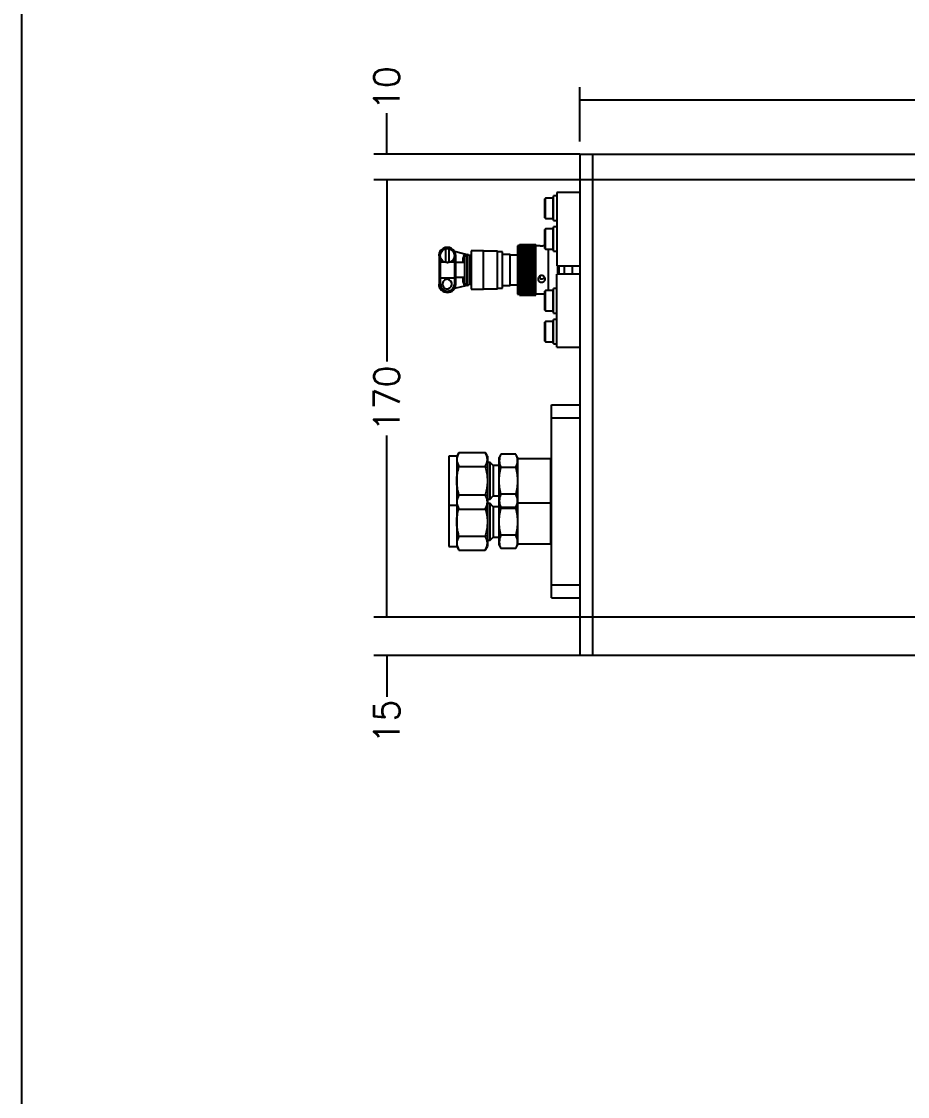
# Model space of a CAD drawing. Header units: millimetres. Extents: x -4251 to 2609, y -1673 to 4048.
# Drawn here: x -4232 to -3887.5, y 2987 to 3405.1 of the extents above; entities that cross this region are included whole.
import ezdxf

# ---------------------------------------------------------------- set-up
doc = ezdxf.new("R2010")
doc.units = ezdxf.units.MM
for name, color, linetype in [('16032', 7, 'Continuous'), ('16060-01-A', 7, 'Continuous'), ('16420_14', 7, 'Continuous'), ('Default', 7, 'Continuous'), ('NW25-BC', 7, 'Continuous'), ('SS-10M0-1-6W', 7, 'Continuous'), ('TP1904-POOM-5300', 7, 'Continuous')]:
    doc.layers.add(name, color=color, linetype=linetype)
doc.styles.add('SEACAD_romans_shx', font='SIMPLEX.SHX')

# ---------------------------------------------------------------- blocks, each defined once
blk = doc.blocks.new('_SE_FILLED')
at = {"color": 0}
blk.add_line((0, 0), (-1, 0), dxfattribs=at)
blk.add_solid([(0, 0), (-1, -0.1665), (-1, 0.1665), (0, 0)], dxfattribs=at)

msp = doc.modelspace()

# ---------------------------------------------------------------- linework, layer by layer
msp.add_line((-4232.0177, 3985.6339, 0), (-4232.0177, 2567.72, 0))
at = {"layer": '16032', "color": 7, "linetype": 'Continuous'}
msp.add_line((-4023.5447, 3310.1034, 0), (-4023.5447, 3306.8014, 0), dxfattribs=at)
at = {"layer": '16060-01-A', "color": 7, "linetype": 'Continuous'}
for p, q in [((-4066.9787, 3311.5004, 0), (-4066.9787, 3316.6985, 0)), ((-4065.8357, 3316.6985, 0), (-4065.8357, 3311.5004, 0)), ((-4063.6599, 3315.6984, 0), (-4059.2182, 3314.6011, 0)), ((-4057.1997, 3315.9073, 0), (-4057.1997, 3300.9975, 0)), ((-4052.3737, 3315.9073, 0), (-4057.1997, 3315.9073, 0)), ((-4052.3737, 3300.9975, 0), (-4052.3737, 3315.9073, 0)), ((-4046.9127, 3315.7803, 0), (-4052.3737, 3315.7803, 0)), ((-4046.9127, 3301.1245, 0), (-4046.9127, 3315.7803, 0)), ((-4045.0077, 3315.5263, 0), (-4046.9127, 3315.5263, 0)), ((-4045.0077, 3301.3785, 0), (-4045.0077, 3315.5263, 0)), ((-4039.1657, 3317.8758, 0), (-4039.1657, 3299.029, 0)), ((-4038.4037, 3317.8758, 0), (-4039.1657, 3317.8758, 0)), ((-4038.4037, 3318.2748, 0), (-4038.4037, 3318.284, 0)), ((-4038.4037, 3318.284, 0), (-4032.0537, 3318.284, 0)), ((-4038.4037, 3318.2554, 0), (-4038.4037, 3318.2743, 0)), ((-4038.4037, 3318.2743, 0), (-4032.0537, 3318.2743, 0)), ((-4038.4037, 3318.2263, 0), (-4038.4037, 3318.2549, 0)), ((-4038.4037, 3318.2549, 0), (-4032.0537, 3318.2549, 0)), ((-4038.4037, 3318.1876, 0), (-4038.4037, 3318.2258, 0)), ((-4038.4037, 3318.2258, 0), (-4032.0537, 3318.2258, 0)), ((-4038.4037, 3318.1393, 0), (-4038.4037, 3318.1871, 0)), ((-4038.4037, 3318.1871, 0), (-4032.0537, 3318.1871, 0)), ((-4038.4037, 3318.0814, 0), (-4038.4037, 3318.1388, 0)), ((-4038.4037, 3318.1388, 0), (-4032.0537, 3318.1388, 0)), ((-4038.4037, 3318.014, 0), (-4038.4037, 3318.0809, 0)), ((-4038.4037, 3318.0809, 0), (-4032.0537, 3318.0809, 0)), ((-4038.4037, 3317.9372, 0), (-4038.4037, 3318.0135, 0)), ((-4038.4037, 3318.0135, 0), (-4032.0537, 3318.0135, 0)), ((-4038.4037, 3317.851, 0), (-4038.4037, 3317.9367, 0)), ((-4038.4037, 3317.9367, 0), (-4032.0537, 3317.9367, 0)), ((-4038.4037, 3317.7555, 0), (-4038.4037, 3317.8505, 0)), ((-4038.4037, 3317.8505, 0), (-4032.0537, 3317.8505, 0)), ((-4038.4037, 3317.6509, 0), (-4038.4037, 3317.755, 0)), ((-4038.4037, 3317.755, 0), (-4032.0537, 3317.755, 0)), ((-4038.4037, 3317.5372, 0), (-4038.4037, 3317.6504, 0)), ((-4038.4037, 3317.6504, 0), (-4032.0537, 3317.6504, 0)), ((-4038.4037, 3317.4145, 0), (-4038.4037, 3317.5367, 0)), ((-4038.4037, 3317.5367, 0), (-4032.0537, 3317.5367, 0)), ((-4038.4037, 3317.283, 0), (-4038.4037, 3317.414, 0)), ((-4038.4037, 3317.414, 0), (-4032.0537, 3317.414, 0)), ((-4038.4037, 3317.1428, 0), (-4038.4037, 3317.2825, 0)), ((-4038.4037, 3317.2825, 0), (-4032.0537, 3317.2825, 0)), ((-4038.4037, 3316.994, 0), (-4038.4037, 3317.1423, 0)), ((-4038.4037, 3317.1423, 0), (-4032.0537, 3317.1423, 0)), ((-4038.4037, 3316.8367, 0), (-4038.4037, 3316.9935, 0)), ((-4038.4037, 3316.9935, 0), (-4032.0537, 3316.9935, 0)), ((-4038.4037, 3316.6712, 0), (-4038.4037, 3316.8362, 0)), ((-4038.4037, 3316.8362, 0), (-4032.0537, 3316.8362, 0)), ((-4038.4037, 3316.4976, 0), (-4038.4037, 3316.6707, 0)), ((-4038.4037, 3316.6707, 0), (-4032.0537, 3316.6707, 0)), ((-4038.4037, 3316.316, 0), (-4038.4037, 3316.4971, 0)), ((-4038.4037, 3316.4971, 0), (-4032.0537, 3316.4971, 0)), ((-4038.4037, 3316.1267, 0), (-4038.4037, 3316.3155, 0)), ((-4038.4037, 3316.3155, 0), (-4032.0537, 3316.3155, 0)), ((-4038.4037, 3315.9298, 0), (-4038.4037, 3316.1262, 0)), ((-4038.4037, 3316.1262, 0), (-4032.0537, 3316.1262, 0)), ((-4038.4037, 3315.9293, 0), (-4032.0537, 3315.9293, 0)), ((-4038.4037, 3300.9755, 0), (-4038.4037, 3315.9293, 0)), ((-4038.4037, 3315.7299, 0), (-4032.0537, 3315.7299, 0)), ((-4038.4037, 3315.725, 0), (-4032.0537, 3315.725, 0)), ((-4038.4037, 3315.5248, 0), (-4032.0537, 3315.5248, 0)), ((-4038.4037, 3315.5136, 0), (-4032.0537, 3315.5136, 0)), ((-4038.4037, 3315.3127, 0), (-4032.0537, 3315.3127, 0)), ((-4032.0537, 3318.2748, 0), (-4032.0537, 3318.284, 0)), ((-4032.0537, 3318.2554, 0), (-4032.0537, 3318.2743, 0)), ((-4032.0537, 3318.2263, 0), (-4032.0537, 3318.2549, 0)), ((-4032.0537, 3318.1876, 0), (-4032.0537, 3318.2258, 0)), ((-4032.0537, 3318.1393, 0), (-4032.0537, 3318.1871, 0)), ((-4032.0537, 3318.0814, 0), (-4032.0537, 3318.1388, 0)), ((-4032.0537, 3318.014, 0), (-4032.0537, 3318.0809, 0)), ((-4032.0537, 3317.9372, 0), (-4032.0537, 3318.0135, 0)), ((-4032.0537, 3317.851, 0), (-4032.0537, 3317.9367, 0)), ((-4032.0537, 3317.7555, 0), (-4032.0537, 3317.8505, 0)), ((-4030.2724, 3317.8123, 0), (-4032.0537, 3317.8123, 0)), ((-4032.0537, 3317.6509, 0), (-4032.0537, 3317.755, 0)), ((-4032.0537, 3317.5372, 0), (-4032.0537, 3317.6504, 0)), ((-4032.0537, 3317.4145, 0), (-4032.0537, 3317.5367, 0)), ((-4032.0537, 3317.283, 0), (-4032.0537, 3317.414, 0)), ((-4032.0537, 3317.1428, 0), (-4032.0537, 3317.2825, 0)), ((-4032.0537, 3316.994, 0), (-4032.0537, 3317.1423, 0)), ((-4032.0537, 3316.8367, 0), (-4032.0537, 3316.9935, 0)), ((-4032.0537, 3316.6712, 0), (-4032.0537, 3316.8362, 0)), ((-4032.0537, 3316.4976, 0), (-4032.0537, 3316.6707, 0)), ((-4032.0537, 3316.316, 0), (-4032.0537, 3316.4971, 0)), ((-4032.0537, 3316.1267, 0), (-4032.0537, 3316.3155, 0)), ((-4032.0537, 3315.9298, 0), (-4032.0537, 3316.1262, 0)), ((-4032.0537, 3300.9755, 0), (-4032.0537, 3315.9293, 0)), ((-4028.4723, 3317.8123, 0), (-4029.263, 3317.8123, 0)), ((-4027.1007, 3300.4133, 0), (-4027.1007, 3316.4915, 0)), ((-4069.6457, 3314.5822, 0), (-4069.6203, 3314.5822, 0)), ((-4069.6457, 3313.9837, 0), (-4069.6457, 3314.5822, 0)), ((-4069.6457, 3313.9837, 0), (-4069.6457, 3311.3706, 0)), ((-4069.6457, 3313.9837, 0), (-4069.1377, 3313.9837, 0)), ((-4069.6457, 3311.3706, 0), (-4069.6457, 3305.5341, 0)), ((-4069.6203, 3314.3885, 0), (-4069.6203, 3314.5822, 0)), ((-4069.1377, 3311.5004, 0), (-4069.1377, 3313.5318, 0)), ((-4067.6193, 3311.5004, 0), (-4069.1377, 3311.5004, 0)), ((-4069.1377, 3305.4044, 0), (-4069.1377, 3311.5004, 0)), ((-4066.9787, 3311.5004, 0), (-4065.8357, 3311.5004, 0)), ((-4063.6767, 3311.5004, 0), (-4065.1952, 3311.5004, 0)), ((-4063.6767, 3313.5318, 0), (-4063.6767, 3311.5004, 0)), ((-4063.6767, 3311.5004, 0), (-4063.6767, 3305.4044, 0)), ((-4063.1687, 3313.9837, 0), (-4063.6386, 3313.9837, 0)), ((-4063.1687, 3311.3706, 0), (-4063.1687, 3313.9837, 0)), ((-4063.1687, 3305.5341, 0), (-4063.1687, 3311.3706, 0)), ((-4060.2477, 3311.3353, 0), (-4063.1687, 3311.3353, 0)), ((-4059.7397, 3313.1488, 0), (-4060.2477, 3313.1488, 0)), ((-4060.2477, 3311.3353, 0), (-4060.2477, 3313.1488, 0)), ((-4059.7397, 3311.3353, 0), (-4060.2477, 3311.3353, 0)), ((-4059.7397, 3313.1488, 0), (-4059.7397, 3303.756, 0)), ((-4059.0846, 3314.1386, 0), (-4059.2182, 3314.6011, 0)), ((-4059.2182, 3314.6011, 0), (-4058.8857, 3314.5189, 0)), ((-4058.8463, 3314.1804, 0), (-4059.0846, 3314.1386, 0)), ((-4058.8857, 3314.5189, 0), (-4058.8507, 3314.5103, 0)), ((-4058.8507, 3314.5103, 0), (-4058.8418, 3314.1803, 0)), ((-4058.8507, 3314.1802, 0), (-4058.8507, 3302.7245, 0)), ((-4058.765, 3302.3945, 0), (-4058.765, 3314.5103, 0)), ((-4057.9617, 3314.0023, 0), (-4057.9617, 3302.9025, 0)), ((-4057.1997, 3314.0023, 0), (-4057.9617, 3314.0023, 0)), ((-4041.9597, 3314.4849, 0), (-4045.0077, 3314.4849, 0)), ((-4041.9597, 3302.4199, 0), (-4041.9597, 3314.4849, 0)), ((-4039.1657, 3314.2563, 0), (-4041.9597, 3314.2563, 0)), ((-4038.4037, 3315.2951, 0), (-4032.0537, 3315.2951, 0)), ((-4038.4037, 3315.0938, 0), (-4032.0537, 3315.0938, 0)), ((-4038.4037, 3315.07, 0), (-4032.0537, 3315.07, 0)), ((-4038.4037, 3314.8684, 0), (-4032.0537, 3314.8684, 0)), ((-4038.4037, 3314.8383, 0), (-4032.0537, 3314.8383, 0)), ((-4038.4037, 3314.6367, 0), (-4032.0537, 3314.6367, 0)), ((-4038.4037, 3314.6003, 0), (-4032.0537, 3314.6003, 0)), ((-4038.4037, 3314.3988, 0), (-4032.0537, 3314.3988, 0)), ((-4038.4037, 3314.3562, 0), (-4032.0537, 3314.3562, 0)), ((-4038.4037, 3314.1551, 0), (-4032.0537, 3314.1551, 0)), ((-4038.4037, 3314.1063, 0), (-4032.0537, 3314.1063, 0)), ((-4038.4037, 3313.9057, 0), (-4032.0537, 3313.9057, 0)), ((-4038.4037, 3313.8508, 0), (-4032.0537, 3313.8508, 0)), ((-4038.4037, 3313.651, 0), (-4032.0537, 3313.651, 0)), ((-4038.4037, 3313.59, 0), (-4032.0537, 3313.59, 0)), ((-4038.4037, 3313.3911, 0), (-4032.0537, 3313.3911, 0)), ((-4038.4037, 3313.3241, 0), (-4032.0537, 3313.3241, 0)), ((-4038.4037, 3313.1263, 0), (-4032.0537, 3313.1263, 0)), ((-4038.4037, 3313.0534, 0), (-4032.0537, 3313.0534, 0)), ((-4038.4037, 3312.857, 0), (-4032.0537, 3312.857, 0)), ((-4038.4037, 3312.7782, 0), (-4032.0537, 3312.7782, 0)), ((-4038.4037, 3312.5833, 0), (-4032.0537, 3312.5833, 0)), ((-4038.4037, 3312.4987, 0), (-4032.0537, 3312.4987, 0)), ((-4038.4037, 3312.3055, 0), (-4032.0537, 3312.3055, 0)), ((-4038.4037, 3312.2152, 0), (-4032.0537, 3312.2152, 0)), ((-4038.4037, 3312.0239, 0), (-4032.0537, 3312.0239, 0)), ((-4038.4037, 3311.928, 0), (-4032.0537, 3311.928, 0)), ((-4038.4037, 3311.7388, 0), (-4032.0537, 3311.7388, 0)), ((-4038.4037, 3311.6374, 0), (-4032.0537, 3311.6374, 0)), ((-4038.4037, 3311.4505, 0), (-4032.0537, 3311.4505, 0)), ((-4038.4037, 3311.3436, 0), (-4032.0537, 3311.3436, 0)), ((-4038.4037, 3311.1591, 0), (-4032.0537, 3311.1591, 0)), ((-4038.4037, 3311.047, 0), (-4032.0537, 3311.047, 0)), ((-4038.4037, 3310.8652, 0), (-4032.0537, 3310.8652, 0)), ((-4038.4037, 3310.7478, 0), (-4032.0537, 3310.7478, 0)), ((-4038.4037, 3310.5688, 0), (-4032.0537, 3310.5688, 0)), ((-4038.4037, 3310.4463, 0), (-4032.0537, 3310.4463, 0)), ((-4038.4037, 3310.2703, 0), (-4032.0537, 3310.2703, 0)), ((-4038.4037, 3310.1429, 0), (-4032.0537, 3310.1429, 0)), ((-4038.4037, 3309.9701, 0), (-4032.0537, 3309.9701, 0)), ((-4038.4037, 3309.8378, 0), (-4032.0537, 3309.8378, 0)), ((-4038.4037, 3309.6684, 0), (-4032.0537, 3309.6684, 0)), ((-4038.4037, 3309.5314, 0), (-4032.0537, 3309.5314, 0)), ((-4038.4037, 3309.3654, 0), (-4032.0537, 3309.3654, 0)), ((-4038.4037, 3309.2238, 0), (-4032.0537, 3309.2238, 0)), ((-4038.4037, 3309.0616, 0), (-4032.0537, 3309.0616, 0)), ((-4038.4037, 3308.9156, 0), (-4032.0537, 3308.9156, 0)), ((-4038.4037, 3308.7571, 0), (-4032.0537, 3308.7571, 0)), ((-4038.4037, 3308.6068, 0), (-4032.0537, 3308.6068, 0)), ((-4038.4037, 3308.4524, 0), (-4032.0537, 3308.4524, 0)), ((-4032.0537, 3308.2979, 0), (-4038.4037, 3308.2979, 0)), ((-4032.0537, 3308.1476, 0), (-4038.4037, 3308.1476, 0)), ((-4038.4037, 3307.9892, 0), (-4032.0537, 3307.9892, 0)), ((-4038.4037, 3307.8432, 0), (-4032.0537, 3307.8432, 0)), ((-4038.4037, 3307.6809, 0), (-4032.0537, 3307.6809, 0)), ((-4038.4037, 3307.5393, 0), (-4032.0537, 3307.5393, 0)), ((-4038.4037, 3307.3734, 0), (-4032.0537, 3307.3734, 0)), ((-4038.4037, 3307.2364, 0), (-4032.0537, 3307.2364, 0)), ((-4038.4037, 3307.0669, 0), (-4032.0537, 3307.0669, 0)), ((-4069.6457, 3305.5341, 0), (-4069.6457, 3302.921, 0)), ((-4069.6457, 3302.921, 0), (-4069.1377, 3302.921, 0)), ((-4069.6457, 3302.3226, 0), (-4069.6457, 3302.921, 0)), ((-4069.1377, 3302.921, 0), (-4069.1377, 3305.4044, 0)), ((-4069.1377, 3305.4044, 0), (-4063.6767, 3305.4044, 0)), ((-4063.6767, 3305.4044, 0), (-4063.6767, 3302.921, 0)), ((-4063.6767, 3302.921, 0), (-4063.1687, 3302.921, 0)), ((-4060.2477, 3305.5695, 0), (-4063.1687, 3305.5695, 0)), ((-4063.1687, 3302.921, 0), (-4063.1687, 3305.5341, 0)), ((-4060.2477, 3303.756, 0), (-4060.2477, 3305.5695, 0)), ((-4059.7397, 3305.5695, 0), (-4060.2477, 3305.5695, 0)), ((-4060.2477, 3303.756, 0), (-4059.7397, 3303.756, 0)), ((-4057.9617, 3302.9025, 0), (-4057.1997, 3302.9025, 0)), ((-4038.4037, 3306.9346, 0), (-4032.0537, 3306.9346, 0)), ((-4038.4037, 3306.7618, 0), (-4032.0537, 3306.7618, 0)), ((-4038.4037, 3306.6344, 0), (-4032.0537, 3306.6344, 0)), ((-4038.4037, 3306.4584, 0), (-4032.0537, 3306.4584, 0)), ((-4038.4037, 3306.3359, 0), (-4032.0537, 3306.3359, 0)), ((-4038.4037, 3306.157, 0), (-4032.0537, 3306.157, 0)), ((-4038.4037, 3306.0396, 0), (-4032.0537, 3306.0396, 0)), ((-4038.4037, 3305.8578, 0), (-4032.0537, 3305.8578, 0)), ((-4038.4037, 3305.7456, 0), (-4032.0537, 3305.7456, 0)), ((-4038.4037, 3305.5611, 0), (-4032.0537, 3305.5611, 0)), ((-4038.4037, 3305.4543, 0), (-4032.0537, 3305.4543, 0)), ((-4038.4037, 3305.2674, 0), (-4032.0537, 3305.2674, 0)), ((-4038.4037, 3305.1659, 0), (-4032.0537, 3305.1659, 0)), ((-4038.4037, 3304.9767, 0), (-4032.0537, 3304.9767, 0)), ((-4038.4037, 3304.8808, 0), (-4032.0537, 3304.8808, 0)), ((-4038.4037, 3304.6895, 0), (-4032.0537, 3304.6895, 0)), ((-4038.4037, 3304.5992, 0), (-4032.0537, 3304.5992, 0)), ((-4038.4037, 3304.406, 0), (-4032.0537, 3304.406, 0)), ((-4038.4037, 3304.3215, 0), (-4032.0537, 3304.3215, 0)), ((-4038.4037, 3304.1265, 0), (-4032.0537, 3304.1265, 0)), ((-4038.4037, 3304.0478, 0), (-4032.0537, 3304.0478, 0)), ((-4038.4037, 3303.8513, 0), (-4032.0537, 3303.8513, 0)), ((-4038.4037, 3303.7784, 0), (-4032.0537, 3303.7784, 0)), ((-4038.4037, 3303.5806, 0), (-4032.0537, 3303.5806, 0)), ((-4038.4037, 3303.5137, 0), (-4032.0537, 3303.5137, 0)), ((-4038.4037, 3303.3147, 0), (-4032.0537, 3303.3147, 0)), ((-4038.4037, 3303.2538, 0), (-4032.0537, 3303.2538, 0)), ((-4038.4037, 3303.0539, 0), (-4032.0537, 3303.0539, 0)), ((-4038.4037, 3302.999, 0), (-4032.0537, 3302.999, 0)), ((-4038.4037, 3302.7985, 0), (-4032.0537, 3302.7985, 0)), ((-4030.3265, 3305.0913, 0), (-4030.3265, 3306.0449, 0)), ((-4069.6203, 3302.0023, 0), (-4069.6203, 3302.5162, 0)), ((-4059.2182, 3302.3037, 0), (-4063.6599, 3301.2063, 0)), ((-4059.0846, 3302.7661, 0), (-4059.2182, 3302.3037, 0)), ((-4058.8857, 3302.3858, 0), (-4059.2182, 3302.3037, 0)), ((-4059.0846, 3302.7661, 0), (-4058.8463, 3302.7244, 0)), ((-4058.8507, 3302.3945, 0), (-4058.8857, 3302.3858, 0)), ((-4058.8507, 3302.3945, 0), (-4058.8418, 3302.7245, 0)), ((-4057.1997, 3300.9975, 0), (-4052.3737, 3300.9975, 0)), ((-4052.3737, 3301.1245, 0), (-4046.9127, 3301.1245, 0)), ((-4046.9127, 3301.3785, 0), (-4045.0077, 3301.3785, 0)), ((-4045.0077, 3302.4199, 0), (-4041.9597, 3302.4199, 0)), ((-4041.9597, 3302.6485, 0), (-4039.1657, 3302.6485, 0)), ((-4039.1657, 3299.029, 0), (-4038.4037, 3299.029, 0)), ((-4038.4037, 3302.7497, 0), (-4032.0537, 3302.7497, 0)), ((-4038.4037, 3302.5486, 0), (-4032.0537, 3302.5486, 0)), ((-4038.4037, 3302.506, 0), (-4032.0537, 3302.506, 0)), ((-4038.4037, 3302.3045, 0), (-4032.0537, 3302.3045, 0)), ((-4038.4037, 3302.2681, 0), (-4032.0537, 3302.2681, 0)), ((-4038.4037, 3302.0665, 0), (-4032.0537, 3302.0665, 0)), ((-4038.4037, 3302.0363, 0), (-4032.0537, 3302.0363, 0)), ((-4038.4037, 3301.8348, 0), (-4032.0537, 3301.8348, 0)), ((-4038.4037, 3301.8109, 0), (-4032.0537, 3301.8109, 0)), ((-4038.4037, 3301.6096, 0), (-4032.0537, 3301.6096, 0)), ((-4038.4037, 3301.592, 0), (-4032.0537, 3301.592, 0)), ((-4038.4037, 3301.3912, 0), (-4032.0537, 3301.3912, 0)), ((-4038.4037, 3301.3799, 0), (-4032.0537, 3301.3799, 0)), ((-4038.4037, 3301.1797, 0), (-4032.0537, 3301.1797, 0)), ((-4038.4037, 3301.1748, 0), (-4032.0537, 3301.1748, 0)), ((-4038.4037, 3300.9755, 0), (-4032.0537, 3300.9755, 0)), ((-4038.4037, 3300.7786, 0), (-4038.4037, 3300.975, 0)), ((-4038.4037, 3300.7786, 0), (-4032.0537, 3300.7786, 0)), ((-4038.4037, 3300.5892, 0), (-4038.4037, 3300.7781, 0)), ((-4038.4037, 3300.5892, 0), (-4032.0537, 3300.5892, 0)), ((-4038.4037, 3300.4077, 0), (-4038.4037, 3300.5887, 0)), ((-4038.4037, 3300.4077, 0), (-4032.0537, 3300.4077, 0)), ((-4038.4037, 3300.234, 0), (-4038.4037, 3300.4072, 0)), ((-4038.4037, 3300.234, 0), (-4032.0537, 3300.234, 0)), ((-4038.4037, 3300.0685, 0), (-4038.4037, 3300.2335, 0)), ((-4038.4037, 3300.0685, 0), (-4032.0537, 3300.0685, 0)), ((-4038.4037, 3299.9113, 0), (-4038.4037, 3300.068, 0)), ((-4038.4037, 3299.9113, 0), (-4032.0537, 3299.9113, 0)), ((-4038.4037, 3299.7625, 0), (-4038.4037, 3299.9108, 0)), ((-4038.4037, 3299.7625, 0), (-4032.0537, 3299.7625, 0)), ((-4038.4037, 3299.6222, 0), (-4038.4037, 3299.762, 0)), ((-4038.4037, 3299.6222, 0), (-4032.0537, 3299.6222, 0)), ((-4038.4037, 3299.4907, 0), (-4038.4037, 3299.6217, 0)), ((-4038.4037, 3299.4907, 0), (-4032.0537, 3299.4907, 0)), ((-4038.4037, 3299.368, 0), (-4038.4037, 3299.4902, 0)), ((-4038.4037, 3299.368, 0), (-4032.0537, 3299.368, 0)), ((-4038.4037, 3299.2543, 0), (-4038.4037, 3299.3675, 0)), ((-4038.4037, 3299.2543, 0), (-4032.0537, 3299.2543, 0)), ((-4038.4037, 3299.1497, 0), (-4038.4037, 3299.2538, 0)), ((-4038.4037, 3299.1497, 0), (-4032.0537, 3299.1497, 0)), ((-4038.4037, 3299.0542, 0), (-4038.4037, 3299.1492, 0)), ((-4038.4037, 3299.0542, 0), (-4032.0537, 3299.0542, 0)), ((-4038.4037, 3298.9681, 0), (-4038.4037, 3299.0537, 0)), ((-4038.4037, 3298.9681, 0), (-4032.0537, 3298.9681, 0)), ((-4038.4037, 3298.8913, 0), (-4038.4037, 3298.9676, 0)), ((-4038.4037, 3298.8913, 0), (-4032.0537, 3298.8913, 0)), ((-4038.4037, 3298.8239, 0), (-4038.4037, 3298.8908, 0)), ((-4038.4037, 3298.8239, 0), (-4032.0537, 3298.8239, 0)), ((-4038.4037, 3298.766, 0), (-4038.4037, 3298.8234, 0)), ((-4038.4037, 3298.766, 0), (-4032.0537, 3298.766, 0)), ((-4038.4037, 3298.7177, 0), (-4038.4037, 3298.7655, 0)), ((-4038.4037, 3298.7177, 0), (-4032.0537, 3298.7177, 0)), ((-4038.4037, 3298.679, 0), (-4038.4037, 3298.7172, 0)), ((-4038.4037, 3298.679, 0), (-4032.0537, 3298.679, 0)), ((-4038.4037, 3298.6499, 0), (-4038.4037, 3298.6785, 0)), ((-4038.4037, 3298.6499, 0), (-4032.0537, 3298.6499, 0)), ((-4038.4037, 3298.6305, 0), (-4038.4037, 3298.6494, 0)), ((-4038.4037, 3298.6305, 0), (-4032.0537, 3298.6305, 0)), ((-4038.4037, 3298.6208, 0), (-4038.4037, 3298.63, 0)), ((-4038.4037, 3298.6208, 0), (-4032.0537, 3298.6208, 0)), ((-4032.0537, 3300.7786, 0), (-4032.0537, 3300.975, 0)), ((-4032.0537, 3300.5892, 0), (-4032.0537, 3300.7781, 0)), ((-4032.0537, 3300.4077, 0), (-4032.0537, 3300.5887, 0)), ((-4032.0537, 3300.234, 0), (-4032.0537, 3300.4072, 0)), ((-4032.0537, 3300.0685, 0), (-4032.0537, 3300.2335, 0)), ((-4032.0537, 3299.9113, 0), (-4032.0537, 3300.068, 0)), ((-4032.0537, 3299.7625, 0), (-4032.0537, 3299.9108, 0)), ((-4032.0537, 3299.6222, 0), (-4032.0537, 3299.762, 0)), ((-4032.0537, 3299.4907, 0), (-4032.0537, 3299.6217, 0)), ((-4032.0537, 3299.368, 0), (-4032.0537, 3299.4902, 0)), ((-4032.0537, 3299.2543, 0), (-4032.0537, 3299.3675, 0)), ((-4032.0537, 3299.1497, 0), (-4032.0537, 3299.2538, 0)), ((-4032.0537, 3299.0542, 0), (-4032.0537, 3299.1492, 0)), ((-4028.4723, 3299.0925, 0), (-4032.0537, 3299.0925, 0)), ((-4032.0537, 3298.9681, 0), (-4032.0537, 3299.0537, 0)), ((-4032.0537, 3298.8913, 0), (-4032.0537, 3298.9676, 0)), ((-4032.0537, 3298.8239, 0), (-4032.0537, 3298.8908, 0)), ((-4032.0537, 3298.766, 0), (-4032.0537, 3298.8234, 0)), ((-4032.0537, 3298.7177, 0), (-4032.0537, 3298.7655, 0)), ((-4032.0537, 3298.679, 0), (-4032.0537, 3298.7172, 0)), ((-4032.0537, 3298.6499, 0), (-4032.0537, 3298.6785, 0)), ((-4032.0537, 3298.6305, 0), (-4032.0537, 3298.6494, 0)), ((-4032.0537, 3298.6208, 0), (-4032.0537, 3298.63, 0))]:
    msp.add_line(p, q, dxfattribs=at)
msp.add_circle((-4066.4072, 3313.9896, 0), 2.7686, dxfattribs=at)
for centre, radius, start, end in [((-4066.4072, 3313.9837, 0), 3.2385, 0, 180.00002), ((-4067.6137, 3314.5822, 0), 2.032, 119.760189, 180), ((-4029.7677, 3580.0381, 0), 262.2264, 269.889726, 270.110274), ((-4060.9545, 3313.5652, 0), 1.2506, 340.552127, 348.877311), ((-4058.7514, 3313.2063, 0), 0.9901, 109.668249, 183.33154), ((-4058.7422, 3313.2003, 0), 0.9988, 172.966904, 182.955844), ((-4058.765, 3313.6213, 0), 0.889, 25.376934, 90), ((-4066.4072, 3302.921, 0), 3.2385, 180, 0), ((-4066.4072, 3302.921, 0), 2.7305, 180, 360), ((-4066.4072, 3302.9152, 0), 1.905, 84.006157, 258.204361), ((-4066.5977, 3302.945, 0), 1.905, 264.006159, 78.204359), ((-4060.9604, 3303.3385, 0), 1.2565, 11.121711, 19.404898), ((-4058.7422, 3303.7045, 0), 0.9988, 177.044158, 249.956047), ((-4058.765, 3303.2835, 0), 0.889, 270.000002, 334.623068), ((-4067.6137, 3302.3226, 0), 2.032, 180, 240.239828)]:
    msp.add_arc(centre, radius, start, end, dxfattribs=at)
for centre, major_axis, ratio, start_param, end_param in [((-4058.7792, 3313.083, 0), (-0.4353, 1.5192), 0.92325042, 0.00261614, 1.27024673), ((-4058.7909, 3303.8102, 0), (0.3795, 1.5194), 0.92568445, 1.83279981, 3.10746223)]:
    msp.add_ellipse(centre, major_axis=major_axis, ratio=ratio, start_param=start_param, end_param=end_param, dxfattribs=at)
for points, knots in [([(-4069.1377, 3311.5004, 0), (-4069.2741, 3311.5004, 0), (-4069.4068, 3311.4861, 0), (-4069.5926, 3311.4384, 0), (-4069.6457, 3311.4052, 0), (-4069.6457, 3311.3706, 0)], [0, 0, 0, 0, 0.5, 0.5, 1, 1, 1, 1]), ([(-4063.1687, 3311.3706, 0), (-4063.1687, 3311.4052, 0), (-4063.2214, 3311.4382, 0), (-4063.408, 3311.4862, 0), (-4063.5421, 3311.5004, 0), (-4063.6767, 3311.5004, 0)], [0, 0, 0, 0, 0.5, 0.5, 1, 1, 1, 1]), ([(-4058.8463, 3314.1803, 0), (-4058.8493, 3314.1874, 0), (-4058.8535, 3314.2016, 0), (-4058.8615, 3314.2316, 0), (-4058.8656, 3314.2676, 0), (-4058.8722, 3314.3234, 0), (-4058.8793, 3314.4045, 0), (-4058.8836, 3314.4808, 0), (-4058.8857, 3314.5189, 0)], [0, 0, 0, 0, 0.12201813, 0.24669377, 0.37724496, 0.50050857, 0.7502545, 1, 1, 1, 1]), ([(-4069.1377, 3305.4044, 0), (-4069.2741, 3305.4044, 0), (-4069.4068, 3305.4186, 0), (-4069.5926, 3305.4664, 0), (-4069.6457, 3305.4996, 0), (-4069.6457, 3305.5341, 0)], [0, 0, 0, 0, 0.5, 0.5, 1, 1, 1, 1]), ([(-4063.1687, 3305.5341, 0), (-4063.1687, 3305.4995, 0), (-4063.2214, 3305.4665, 0), (-4063.408, 3305.4185, 0), (-4063.5421, 3305.4044, 0), (-4063.6767, 3305.4044, 0)], [0, 0, 0, 0, 0.5, 0.5, 1, 1, 1, 1]), ([(-4029.7677, 3306.2806, 0), (-4029.6123, 3306.2806, 0), (-4029.4548, 3306.2544, 0), (-4029.3082, 3306.2043, 0), (-4029.1617, 3306.1543, 0), (-4029.0221, 3306.0791, 0), (-4028.9006, 3305.9857, 0), (-4028.7783, 3305.8917, 0), (-4028.671, 3305.7765, 0), (-4028.5875, 3305.6503, 0), (-4028.5036, 3305.5235, 0), (-4028.4414, 3305.382, 0), (-4028.4062, 3305.2381, 0), (-4028.3713, 3305.0953, 0), (-4028.3621, 3304.9463, 0), (-4028.3793, 3304.8035, 0), (-4028.3964, 3304.6619, 0), (-4028.44, 3304.5225, 0), (-4028.5064, 3304.3966, 0), (-4028.573, 3304.2701, 0), (-4028.6645, 3304.1536, 0), (-4028.7733, 3304.0557, 0), (-4028.8832, 3303.9568, 0), (-4029.0138, 3303.8742, 0), (-4029.1545, 3303.814, 0), (-4029.2952, 3303.7537, 0), (-4029.4501, 3303.7141, 0), (-4029.6059, 3303.6983, 0), (-4029.6596, 3303.6928, 0), (-4029.7137, 3303.6901, 0), (-4029.7677, 3303.6901, 0), (-4029.9231, 3303.6901, 0), (-4030.0806, 3303.7133, 0), (-4030.2272, 3303.7579, 0), (-4030.3738, 3303.8025, 0), (-4030.5134, 3303.8697, 0), (-4030.6349, 3303.9546, 0), (-4030.7572, 3304.0402, 0), (-4030.8645, 3304.146, 0), (-4030.948, 3304.2643, 0), (-4031.0319, 3304.3831, 0), (-4031.0941, 3304.5179, 0), (-4031.1293, 3304.658, 0), (-4031.1642, 3304.7969, 0), (-4031.1734, 3304.945, 0), (-4031.1562, 3305.0896, 0), (-4031.1391, 3305.2332, 0), (-4031.0955, 3305.3774, 0), (-4031.0291, 3305.5101, 0), (-4030.9624, 3305.6433, 0), (-4030.871, 3305.7685, 0), (-4030.7622, 3305.8751, 0), (-4030.6523, 3305.9828, 0), (-4030.5217, 3306.0743, 0), (-4030.381, 3306.1416, 0), (-4030.2402, 3306.2088, 0), (-4030.0854, 3306.2535, 0), (-4029.9295, 3306.2714, 0), (-4029.8759, 3306.2775, 0), (-4029.8218, 3306.2806, 0), (-4029.7677, 3306.2806, 0)], [0, 0, 0, 0, 0.05330276, 0.05330276, 0.05330276, 0.10658011, 0.10658011, 0.10658011, 0.16023799, 0.16023799, 0.16023799, 0.21416205, 0.21416205, 0.21416205, 0.26767902, 0.26767902, 0.26767902, 0.32075774, 0.32075774, 0.32075774, 0.37403553, 0.37403553, 0.37403553, 0.42784496, 0.42784496, 0.42784496, 0.48170154, 0.48170154, 0.48170154, 0.49999978, 0.49999978, 0.49999978, 0.55330259, 0.55330259, 0.55330259, 0.60657998, 0.60657998, 0.60657998, 0.66023791, 0.66023791, 0.66023791, 0.71416202, 0.71416202, 0.71416202, 0.76767903, 0.76767903, 0.76767903, 0.8207578, 0.8207578, 0.8207578, 0.87403564, 0.87403564, 0.87403564, 0.92784511, 0.92784511, 0.92784511, 0.98170174, 0.98170174, 0.98170174, 1, 1, 1, 1]), ([(-4030.3265, 3305.0813, 0), (-4030.2062, 3305.0369, 0), (-4030.0813, 3305.0078, 0), (-4029.8221, 3304.9789, 0), (-4029.6884, 3304.98, 0), (-4029.3033, 3305.0285, 0), (-4029.057, 3305.1226, 0), (-4028.737, 3305.3579, 0), (-4028.6337, 3305.467, 0), (-4028.5542, 3305.5902, 0)], [0, 0, 0, 0, 0.125, 0.125, 0.25, 0.25, 0.5, 0.5, 0.654973788, 0.654973788, 0.654973788, 0.654973788]), ([(-4058.8857, 3302.3858, 0), (-4058.885, 3302.3998, 0), (-4058.8829, 3302.4395, 0), (-4058.8781, 3302.5126, 0), (-4058.872, 3302.5827, 0), (-4058.8656, 3302.6375, 0), (-4058.8614, 3302.6735, 0), (-4058.8535, 3302.7032, 0), (-4058.8493, 3302.7174, 0), (-4058.8463, 3302.7245, 0)], [0, 0, 0, 0, 0.09053781, 0.25717564, 0.49969172, 0.62654566, 0.75339985, 0.87802712, 1, 1, 1, 1])]:
    msp.add_open_spline(points, degree=3, knots=knots, dxfattribs=at)
at = {"layer": '16420_14', "color": 7, "linetype": 'Continuous'}
for p, q in [((-4022.9097, 3306.8014, 0), (-4022.9097, 3310.1034, 0)), ((-4020.8777, 3306.8014, 0), (-4020.8777, 3310.1034, 0)), ((-4017.8297, 3310.1034, 0), (-4017.8297, 3306.8014, 0))]:
    msp.add_line(p, q, dxfattribs=at)
at = {"layer": 'Default', "color": 1, "linetype": 'Continuous'}
for p, q in [((-4014.9181, 3358.4524, 0), (-4014.9181, 3379.5469, 0)), ((-4006.9181, 3374.5469, 0), (-3800.2753, 3374.5469, 0)), ((-4090.0183, 3361.4524, 0), (-4090.0183, 3369.4524, 0)), ((-4014.9181, 3353.4524, 0), (-4095.0183, 3353.4524, 0)), ((-4014.9181, 3343.4524, 0), (-4095.0183, 3343.4524, 0)), ((-4090.0183, 3335.4524, 0), (-4090.0183, 3272.8571, 0)), ((-4090.0183, 3181.4524, 0), (-4090.0183, 3244.0476, 0)), ((-4014.9181, 3173.4524, 0), (-4095.0183, 3173.4524, 0)), ((-4014.9181, 3158.4524, 0), (-4095.0183, 3158.4524, 0)), ((-4090.0183, 3150.4524, 0), (-4090.0183, 3142.4524, 0))]:
    msp.add_line(p, q, dxfattribs=at)
at = {"layer": 'NW25-BC', "color": 7, "linetype": 'Continuous'}
for p, q in [((-4028.2183, 3336.4178, 0), (-4028.4723, 3336.1638, 0)), ((-4028.2183, 3328.493, 0), (-4028.2183, 3336.4178, 0)), ((-4025.3481, 3336.4178, 0), (-4028.2183, 3336.4178, 0)), ((-4025.3481, 3336.4178, 0), (-4025.3481, 3328.493, 0)), ((-4025.0941, 3336.1638, 0), (-4025.3481, 3336.4178, 0)), ((-4025.0941, 3327.6929, 0), (-4025.0941, 3337.2179, 0)), ((-4023.8241, 3337.2179, 0), (-4025.0941, 3337.2179, 0)), ((-4023.8241, 3338.5514, 0), (-4023.8241, 3310.1034, 0)), ((-4014.9181, 3338.5514, 0), (-4023.8241, 3338.5514, 0)), ((-4028.4723, 3328.747, 0), (-4028.4723, 3336.1638, 0)), ((-4028.4723, 3328.747, 0), (-4028.2183, 3328.493, 0)), ((-4028.2183, 3328.493, 0), (-4025.3481, 3328.493, 0)), ((-4025.3481, 3328.493, 0), (-4025.0941, 3328.747, 0)), ((-4028.2183, 3324.4163, 0), (-4028.4723, 3324.1623, 0)), ((-4028.4723, 3316.7455, 0), (-4028.4723, 3324.1623, 0)), ((-4028.2183, 3316.4915, 0), (-4028.2183, 3324.4163, 0)), ((-4025.3481, 3324.4163, 0), (-4028.2183, 3324.4163, 0)), ((-4025.3481, 3324.4163, 0), (-4025.3481, 3316.4915, 0)), ((-4025.0941, 3324.1623, 0), (-4025.3481, 3324.4163, 0)), ((-4025.0941, 3327.6929, 0), (-4023.8241, 3327.6929, 0)), ((-4025.0941, 3315.6914, 0), (-4025.0941, 3325.2164, 0)), ((-4023.8241, 3325.2164, 0), (-4025.0941, 3325.2164, 0)), ((-4028.4723, 3316.7455, 0), (-4028.2183, 3316.4915, 0)), ((-4028.2183, 3316.4915, 0), (-4025.3481, 3316.4915, 0)), ((-4025.3481, 3316.4915, 0), (-4025.0941, 3316.7455, 0)), ((-4025.0941, 3315.6914, 0), (-4023.8241, 3315.6914, 0)), ((-4023.8241, 3310.1034, 0), (-4014.9181, 3310.1034, 0)), ((-4014.9181, 3306.8014, 0), (-4023.8241, 3306.8014, 0)), ((-4023.8241, 3278.3534, 0), (-4023.8241, 3306.8014, 0)), ((-4028.2183, 3300.4133, 0), (-4028.4723, 3300.1593, 0)), ((-4028.4723, 3292.7425, 0), (-4028.4723, 3300.1593, 0)), ((-4028.2183, 3292.4885, 0), (-4028.2183, 3300.4133, 0)), ((-4025.3481, 3300.4133, 0), (-4028.2183, 3300.4133, 0)), ((-4025.3481, 3300.4133, 0), (-4025.3481, 3292.4885, 0)), ((-4025.0941, 3300.1593, 0), (-4025.3481, 3300.4133, 0)), ((-4025.0941, 3291.6884, 0), (-4025.0941, 3301.2134, 0)), ((-4023.8241, 3301.2134, 0), (-4025.0941, 3301.2134, 0)), ((-4028.4723, 3292.7425, 0), (-4028.2183, 3292.4885, 0)), ((-4028.2183, 3292.4885, 0), (-4025.3481, 3292.4885, 0)), ((-4025.3481, 3292.4885, 0), (-4025.0941, 3292.7425, 0)), ((-4025.0941, 3291.6884, 0), (-4023.8241, 3291.6884, 0)), ((-4028.2183, 3288.4118, 0), (-4028.4723, 3288.1578, 0)), ((-4028.4723, 3280.741, 0), (-4028.4723, 3288.1578, 0)), ((-4028.2183, 3280.487, 0), (-4028.2183, 3288.4118, 0)), ((-4025.3481, 3288.4118, 0), (-4028.2183, 3288.4118, 0)), ((-4025.3481, 3288.4118, 0), (-4025.3481, 3280.487, 0)), ((-4025.0941, 3288.1578, 0), (-4025.3481, 3288.4118, 0)), ((-4025.0941, 3279.6869, 0), (-4025.0941, 3289.2119, 0)), ((-4023.8241, 3289.2119, 0), (-4025.0941, 3289.2119, 0)), ((-4028.4723, 3280.741, 0), (-4028.2183, 3280.487, 0)), ((-4028.2183, 3280.487, 0), (-4025.3481, 3280.487, 0)), ((-4025.3481, 3280.487, 0), (-4025.0941, 3280.741, 0)), ((-4025.0941, 3279.6869, 0), (-4023.8241, 3279.6869, 0)), ((-4023.8241, 3278.3534, 0), (-4014.9181, 3278.3534, 0))]:
    msp.add_line(p, q, dxfattribs=at)
at = {"layer": 'SS-10M0-1-6W', "color": 7, "linetype": 'Continuous'}
for p, q in [((-4065.8181, 3235.9774, 0), (-4065.8181, 3200.9274, 0)), ((-4062.7701, 3235.9774, 0), (-4065.8181, 3235.9774, 0)), ((-4061.9194, 3237.4509, 0), (-4062.7701, 3235.9774, 0)), ((-4062.7701, 3235.9774, 0), (-4062.7701, 3200.9274, 0)), ((-4061.9194, 3237.4509, 0), (-4051.6829, 3237.4509, 0)), ((-4050.8321, 3235.9774, 0), (-4051.6829, 3237.4509, 0)), ((-4050.8321, 3235.9774, 0), (-4050.8321, 3200.9274, 0)), ((-4045.6109, 3236.8447, 0), (-4046.2601, 3235.4524, 0)), ((-4039.7914, 3236.8447, 0), (-4045.6109, 3236.8447, 0)), ((-4039.1421, 3235.4524, 0), (-4039.7914, 3236.8447, 0)), ((-4061.9194, 3231.9516, 0), (-4051.6829, 3231.9516, 0)), ((-4049.806, 3233.5961, 0), (-4050.8321, 3233.5961, 0)), ((-4049.806, 3219.3086, 0), (-4049.806, 3233.5961, 0)), ((-4048.5461, 3232.3363, 0), (-4049.806, 3233.5961, 0)), ((-4048.5461, 3232.3363, 0), (-4048.5461, 3220.5685, 0)), ((-4046.2601, 3232.3363, 0), (-4048.5461, 3232.3363, 0)), ((-4046.2601, 3201.4524, 0), (-4046.2601, 3235.4524, 0)), ((-4039.1421, 3235.4524, 0), (-4039.1421, 3201.4524, 0)), ((-4026.1363, 3235.0249, 0), (-4039.1421, 3235.0249, 0)), ((-4026.1363, 3201.8799, 0), (-4026.1363, 3235.0249, 0)), ((-4025.9181, 3234.7406, 0), (-4026.1363, 3235.0249, 0)), ((-4039.7914, 3231.6485, 0), (-4045.6109, 3231.6485, 0)), ((-4061.9194, 3220.9531, 0), (-4051.6829, 3220.9531, 0)), ((-4050.8321, 3219.3086, 0), (-4049.806, 3219.3086, 0)), ((-4049.806, 3219.3086, 0), (-4048.5461, 3220.5685, 0)), ((-4048.5461, 3220.5685, 0), (-4046.2601, 3220.5685, 0)), ((-4039.7914, 3221.2562, 0), (-4045.6109, 3221.2562, 0)), ((-4065.8181, 3216.9274, 0), (-4062.7701, 3216.9274, 0)), ((-4062.7701, 3216.9274, 0), (-4061.9194, 3215.4539, 0)), ((-4061.9194, 3215.4539, 0), (-4051.6829, 3215.4539, 0)), ((-4051.6829, 3215.4539, 0), (-4050.8321, 3216.9274, 0)), ((-4049.806, 3217.5961, 0), (-4050.8321, 3217.5961, 0)), ((-4049.806, 3203.3086, 0), (-4049.806, 3217.5961, 0)), ((-4048.5461, 3216.3363, 0), (-4049.806, 3217.5961, 0)), ((-4048.5461, 3216.3363, 0), (-4048.5461, 3204.5685, 0)), ((-4046.2601, 3216.3363, 0), (-4048.5461, 3216.3363, 0)), ((-4046.2601, 3217.4524, 0), (-4045.6109, 3216.0601, 0)), ((-4039.7914, 3216.0601, 0), (-4045.6109, 3216.0601, 0)), ((-4039.7914, 3215.6485, 0), (-4045.6109, 3215.6485, 0)), ((-4039.7914, 3216.0601, 0), (-4039.1421, 3217.4524, 0)), ((-4039.1421, 3217.8799, 0), (-4026.1363, 3217.8799, 0)), ((-4026.1363, 3217.8799, 0), (-4025.9181, 3218.1641, 0)), ((-4061.9194, 3204.9531, 0), (-4051.6829, 3204.9531, 0)), ((-4050.8321, 3203.3086, 0), (-4049.806, 3203.3086, 0)), ((-4049.806, 3203.3086, 0), (-4048.5461, 3204.5685, 0)), ((-4048.5461, 3204.5685, 0), (-4046.2601, 3204.5685, 0)), ((-4039.7914, 3205.2562, 0), (-4045.6109, 3205.2562, 0)), ((-4065.8181, 3200.9274, 0), (-4062.7701, 3200.9274, 0)), ((-4062.7701, 3200.9274, 0), (-4061.9194, 3199.4539, 0)), ((-4061.9194, 3199.4539, 0), (-4051.6829, 3199.4539, 0)), ((-4051.6829, 3199.4539, 0), (-4050.8321, 3200.9274, 0)), ((-4046.2601, 3201.4524, 0), (-4045.6109, 3200.0601, 0)), ((-4039.7914, 3200.0601, 0), (-4045.6109, 3200.0601, 0)), ((-4039.7914, 3200.0601, 0), (-4039.1421, 3201.4524, 0)), ((-4039.1421, 3201.8799, 0), (-4026.1363, 3201.8799, 0)), ((-4026.1363, 3201.8799, 0), (-4025.9181, 3202.1641, 0))]:
    msp.add_line(p, q, dxfattribs=at)
for centre, radius, start, end in [((-4057.2796, 3234.5089, 0), 5.4939, 147.622186, 177.993566), ((-4056.3227, 3234.5089, 0), 5.4939, 2.006434, 32.377814), ((-4040.1572, 3234.1017, 0), 6.1046, 153.299262, 178.639735), ((-4045.245, 3234.1017, 0), 6.1046, 1.360265, 26.700738), ((-4057.2796, 3234.8936, 0), 5.4939, 182.006434, 212.377814), ((-4056.3227, 3234.8936, 0), 5.4939, 327.622186, 357.993566), ((-4040.1572, 3234.3915, 0), 6.1046, 181.360265, 206.700738), ((-4045.245, 3234.3915, 0), 6.1046, 333.299262, 358.639735), ((-4057.2796, 3218.0111, 0), 5.4939, 147.622186, 177.993566), ((-4056.3227, 3218.0111, 0), 5.4939, 2.006434, 32.377814), ((-4040.1572, 3218.5132, 0), 6.1046, 153.299262, 178.639735), ((-4045.245, 3218.5132, 0), 6.1046, 1.360265, 26.700738), ((-4057.2796, 3218.3958, 0), 5.4939, 182.006434, 212.377814), ((-4056.3227, 3218.3958, 0), 5.4939, 327.622186, 357.993566), ((-4040.1572, 3218.8031, 0), 6.1046, 181.360265, 206.700738), ((-4040.1572, 3218.3915, 0), 6.1046, 191.899702, 206.700738), ((-4045.245, 3218.8031, 0), 6.1046, 333.299262, 358.639735), ((-4045.245, 3218.3915, 0), 6.1046, 333.299262, 348.155168), ((-4057.2796, 3202.0111, 0), 5.4939, 147.622186, 177.993566), ((-4056.3227, 3202.0111, 0), 5.4939, 2.006434, 32.377814), ((-4040.1572, 3202.5132, 0), 6.1046, 153.299262, 178.639735), ((-4040.1572, 3202.8031, 0), 6.1046, 181.360265, 206.700738), ((-4045.245, 3202.5132, 0), 6.1046, 1.360265, 26.700738), ((-4045.245, 3202.8031, 0), 6.1046, 333.299262, 358.639735), ((-4057.2796, 3202.3958, 0), 5.4939, 182.006434, 212.377814), ((-4056.3227, 3202.3958, 0), 5.4939, 327.622186, 357.993566)]:
    msp.add_arc(centre, radius, start, end, dxfattribs=at)
for points, knots in [([(-4062.7701, 3226.4524, 0), (-4062.7701, 3227.3909, 0), (-4062.6888, 3228.3167, 0), (-4062.3926, 3230.1479, 0), (-4062.1787, 3231.0533, 0), (-4061.9194, 3231.9516, 0)], [0, 0, 0, 0, 0.5, 0.5, 1, 1, 1, 1]), ([(-4051.6829, 3231.9516, 0), (-4051.4235, 3231.0533, 0), (-4051.2097, 3230.1479, 0), (-4050.9135, 3228.3167, 0), (-4050.8321, 3227.3909, 0), (-4050.8321, 3226.4524, 0)], [0, 0, 0, 0, 0.5, 0.5, 1, 1, 1, 1]), ([(-4046.2601, 3226.4524, 0), (-4046.2601, 3227.3319, 0), (-4046.199, 3228.2038, 0), (-4045.9736, 3229.9348, 0), (-4045.8102, 3230.7939, 0), (-4045.6109, 3231.6485, 0)], [0, 0, 0, 0, 0.5, 0.5, 1, 1, 1, 1]), ([(-4039.7914, 3231.6485, 0), (-4039.5921, 3230.7939, 0), (-4039.4286, 3229.9348, 0), (-4039.2033, 3228.2038, 0), (-4039.1421, 3227.3319, 0), (-4039.1421, 3226.4524, 0)], [0, 0, 0, 0, 0.5, 0.5, 1, 1, 1, 1]), ([(-4061.9194, 3220.9531, 0), (-4062.1787, 3221.8515, 0), (-4062.3926, 3222.7569, 0), (-4062.6888, 3224.588, 0), (-4062.7701, 3225.5139, 0), (-4062.7701, 3226.4524, 0)], [0, 0, 0, 0, 0.5, 0.5, 1, 1, 1, 1]), ([(-4050.8321, 3226.4524, 0), (-4050.8321, 3225.5139, 0), (-4050.9135, 3224.588, 0), (-4051.2097, 3222.7569, 0), (-4051.4235, 3221.8515, 0), (-4051.6829, 3220.9531, 0)], [0, 0, 0, 0, 0.5, 0.5, 1, 1, 1, 1]), ([(-4045.6109, 3221.2562, 0), (-4045.8102, 3222.1109, 0), (-4045.9736, 3222.97, 0), (-4046.199, 3224.7009, 0), (-4046.2601, 3225.5728, 0), (-4046.2601, 3226.4524, 0)], [0, 0, 0, 0, 0.5, 0.5, 1, 1, 1, 1]), ([(-4039.1421, 3226.4524, 0), (-4039.1421, 3225.5728, 0), (-4039.2033, 3224.7009, 0), (-4039.4286, 3222.97, 0), (-4039.5921, 3222.1109, 0), (-4039.7914, 3221.2562, 0)], [0, 0, 0, 0, 0.5, 0.5, 1, 1, 1, 1]), ([(-4062.7701, 3210.4524, 0), (-4062.7701, 3211.3909, 0), (-4062.6888, 3212.3167, 0), (-4062.4119, 3214.0284, 0), (-4062.2334, 3214.8168, 0), (-4062.0186, 3215.5996, 0)], [0, 0, 0, 0, 0.5, 0.5, 0.934750485, 0.934750485, 0.934750485, 0.934750485]), ([(-4051.5838, 3215.6, 0), (-4051.3689, 3214.8171, 0), (-4051.1904, 3214.0286, 0), (-4050.9135, 3212.3167, 0), (-4050.8321, 3211.3909, 0), (-4050.8321, 3210.4524, 0)], [0.065162287, 0.065162287, 0.065162287, 0.065162287, 0.5, 0.5, 1, 1, 1, 1]), ([(-4046.2601, 3210.4524, 0), (-4046.2601, 3211.3319, 0), (-4046.199, 3212.2038, 0), (-4045.9736, 3213.9348, 0), (-4045.8102, 3214.7939, 0), (-4045.6109, 3215.6485, 0)], [0, 0, 0, 0, 0.5, 0.5, 1, 1, 1, 1]), ([(-4039.7914, 3215.6485, 0), (-4039.5921, 3214.7939, 0), (-4039.4286, 3213.9348, 0), (-4039.2033, 3212.2038, 0), (-4039.1421, 3211.3319, 0), (-4039.1421, 3210.4524, 0)], [0, 0, 0, 0, 0.5, 0.5, 1, 1, 1, 1]), ([(-4061.9194, 3204.9531, 0), (-4062.1787, 3205.8515, 0), (-4062.3926, 3206.7569, 0), (-4062.6888, 3208.588, 0), (-4062.7701, 3209.5139, 0), (-4062.7701, 3210.4524, 0)], [0, 0, 0, 0, 0.5, 0.5, 1, 1, 1, 1]), ([(-4050.8321, 3210.4524, 0), (-4050.8321, 3209.5139, 0), (-4050.9135, 3208.588, 0), (-4051.2097, 3206.7569, 0), (-4051.4235, 3205.8515, 0), (-4051.6829, 3204.9531, 0)], [0, 0, 0, 0, 0.5, 0.5, 1, 1, 1, 1]), ([(-4045.6109, 3205.2562, 0), (-4045.8102, 3206.1109, 0), (-4045.9736, 3206.97, 0), (-4046.199, 3208.7009, 0), (-4046.2601, 3209.5728, 0), (-4046.2601, 3210.4524, 0)], [0, 0, 0, 0, 0.5, 0.5, 1, 1, 1, 1]), ([(-4039.1421, 3210.4524, 0), (-4039.1421, 3209.5728, 0), (-4039.2033, 3208.7009, 0), (-4039.4286, 3206.97, 0), (-4039.5921, 3206.1109, 0), (-4039.7914, 3205.2562, 0)], [0, 0, 0, 0, 0.5, 0.5, 1, 1, 1, 1])]:
    msp.add_open_spline(points, degree=3, knots=knots, dxfattribs=at)
at = {"layer": 'TP1904-POOM-5300', "color": 7, "linetype": 'Continuous'}
for p, q in [((-4014.9181, 3353.4524, 0), (-4014.9181, 3158.4524, 0)), ((-4014.9181, 3353.4524, 0), (-3554.9181, 3353.4524, 0)), ((-4009.9181, 3353.4524, 0), (-4009.9181, 3158.4524, 0)), ((-3554.9181, 3343.4524, 0), (-4014.9181, 3343.4524, 0)), ((-4025.9181, 3180.9524, 0), (-4025.9181, 3255.9524, 0)), ((-4025.9181, 3255.9524, 0), (-4014.9181, 3255.9524, 0)), ((-4025.9181, 3250.9524, 0), (-4014.9181, 3250.9524, 0)), ((-4025.9181, 3185.9524, 0), (-4014.9181, 3185.9524, 0)), ((-4025.9181, 3180.9524, 0), (-4014.9181, 3180.9524, 0)), ((-3792.2681, 3173.4524, 0), (-4014.9181, 3173.4524, 0)), ((-3792.2681, 3158.4524, 0), (-4014.9181, 3158.4524, 0))]:
    msp.add_line(p, q, dxfattribs=at)

# ---------------------------------------------------------------- block references
at = {"layer": 'Default', "color": 1, "xscale": 8, "yscale": 8, "zscale": 8}
for p, rotation in [((-4014.9181, 3374.5469, 0), 180), ((-4090.0183, 3353.4524, 0), 269.9999999999987), ((-4090.0183, 3343.4524, 0), 89.99999999999869), ((-4090.0183, 3173.4524, 0), 270), ((-4090.0183, 3158.4524, 0), 90)]:
    msp.add_blockref('_SE_FILLED', p, dxfattribs=dict(at, rotation=rotation))

# ---------------------------------------------------------------- texts
at = {"layer": 'Default', "color": 1, "char_height": 10, "attachment_point": 5, "rotation": 90, "style": 'SEACAD_romans_shx'}
for s, insert in [('\\A1;\\A1;10', (-4090.0183, 3379.0952, 0)), ('\\A1;\\A1;170', (-4090.0183, 3258.4524, 0)), ('\\A1;\\A1;15', (-4090.0183, 3132.8095, 0))]:
    msp.add_mtext(s, dxfattribs=dict(at, insert=insert))

doc.saveas('drawing.dxf')
